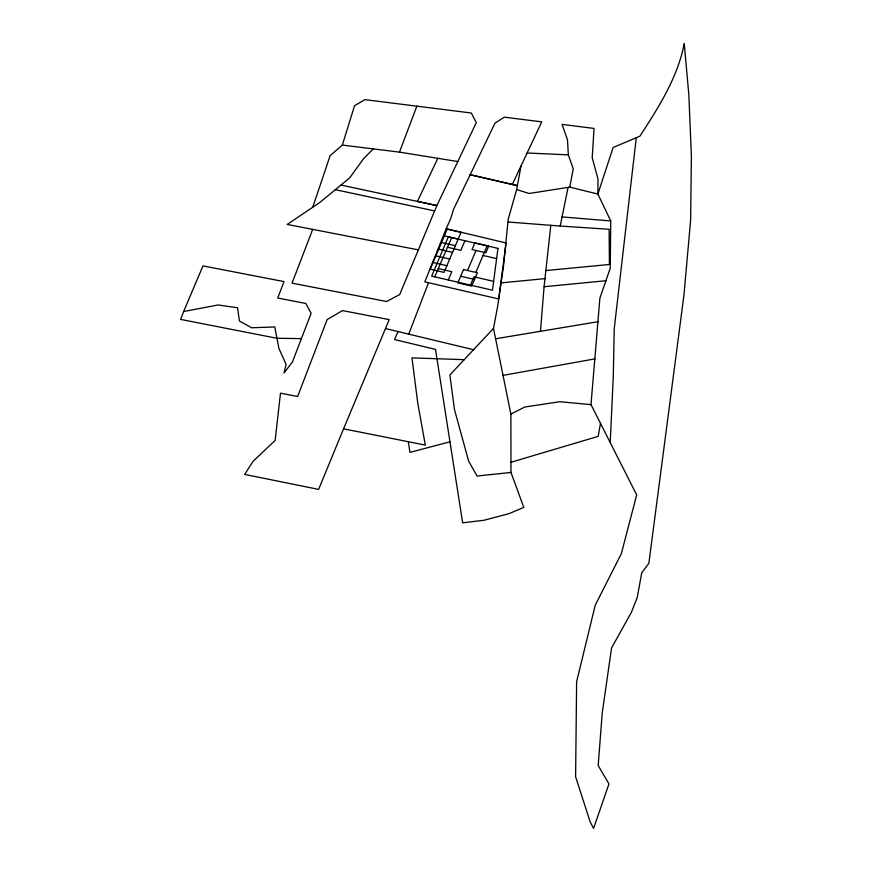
<?xml version="1.0" encoding="UTF-8"?>
<svg xmlns="http://www.w3.org/2000/svg" width="872" height="872" viewBox="0 0 872 872"><rect width="100%" height="100%" fill="white"/><g stroke="black" fill="none" stroke-linecap="round" stroke-linejoin="round"><path stroke-width="1.31" d="M610.738 220.943L610.226 268.249L599.882 298.18L590.998 404.63L636.691 494.915L621.333 553.709L595.249 605.135L576.621 681.741L575.607 776.745L590.115 821.729L593.581 828.4L608.972 783.928L598.181 765.529L602.247 712.838L611.577 647.885L631.339 612.438L637.236 597.44L641.759 572.751L648.855 563.345L683.964 295.008L690.613 220.278L691.398 156.306L688.836 94.721L684.248 43.6C677.609 77.782 658.524 107.474 639.841 136.228L613.125 147.477L597.887 194.064L610.738 220.943L562.08 216.932M610.237 442.159L613.278 376.704L614.226 328.853L636.277 137.732M540.455 331.305L544.084 286.735L550.799 225.325M521.031 165.974L516.649 189.54L508.202 219.286L503.558 265.72L497.65 306.312L493.498 328.406L510.883 414.102L510.981 472.439L523.8 507.406L508.954 513.673L483.927 520.279L462.651 522.829L435.51 349.4L394.558 339.546L398.024 331.556M600.525 423.214L598.17 436.371L510.959 462.269M569.743 187.12L573.242 168.787L568.348 154.867L567.465 139.727L562.08 124.413L594.028 128.435L592.219 157.799L597.996 178.978L597.887 194.064L569.743 187.12L529.097 193.486L516.649 189.54M508.409 222.033L560.238 226.055L568.064 187.382M312.841 207.046L330.139 155.608L342.336 145.09L354.544 105.741L364.867 99.637L471.294 113.011L476.297 122.636L436.872 205.574L399.67 294.583L386.634 301.505L292.044 283.16L312.699 229.369M408.728 334.14L428.512 282.713M342.336 145.09L399.474 152.131L416.86 106.166M183.621 311.544L180.602 319.403L276.958 338.282L301.407 338.608L311.108 313.331L305.843 303.467L277.732 298.017L284.021 281.602L202.98 265.895L183.621 311.544L218.164 304.96L237.544 307.762L239.408 320.994L251.659 327.763L274.789 326.956L278.887 348.342L286.103 364.365L284.054 372.998L292.48 361.891L301.407 338.608M446.192 228.726L424.806 281.863L498.719 298.976L506.087 242.961L446.192 228.726L450.661 218.709L453.582 209.226L494.991 123.116L504.321 117.164L541.763 121.862L512.333 184.472M343.568 428.828L318.618 489.388L244.64 474.401L253.076 461.31L275.138 440.436L280.479 393.174L297.625 396.488L327.163 319.534L342.543 310.585L389.206 319.632L343.568 428.828L425.307 445.112L417.775 403.191L411.966 357.88L464.427 359.678M448.284 279.967L451.794 271.683L438.3 268.554M464.94 240.727L460.863 250.34L447.5 247.245M467.523 270.494L476.025 250.482M470.455 285.1L473.976 276.816L493.628 281.373M475.84 272.424L487.121 245.871M434.725 276.827L451.642 237.653M437.82 158.312L417.437 201.41L436.872 205.574L340.974 185.06M493.498 328.406L449.876 374.949L454.476 409.524L468.602 461.048L477.038 476.047L510.981 472.45M373.26 148.894L363.308 159.042L349.705 177.866L319.839 202.446L287.215 224.431L418.364 249.861M510.883 414.102L524.704 407.039L559.78 401.73L590.998 404.63M449.941 441.81L409.982 452.372L408.314 441.723M502.948 375.385L595.107 358.85M495.579 338.772L598.454 321.648M501.062 282.899L544.967 278.626M544.084 286.735L605.92 280.73M545.85 270.56L609.43 264.478L609.147 229.26L560.238 226.055M527.124 152.992L568.348 154.867M399.474 152.131L457.8 161.538M335.349 189.682L434.638 210.915M444.36 235.822L458.214 239.037M441.526 242.492L455.38 245.708M483.044 255.474L496.626 258.624M438.692 249.163L452.546 252.379M435.858 255.834L449.723 259.049M433.024 262.505L446.889 265.709M460.689 276.239L474.542 279.443M385.478 328.537L473.736 349.77M497.967 248.378L492.462 290.202L431.662 276.119L448.328 236.879L497.967 248.378M447.194 229.151L430.19 269.175L444.055 272.38L461.048 232.366L447.194 229.151M463.512 269.568L457.855 282.91L471.708 286.114L477.376 272.773L463.512 269.568M474.848 242.885L472.014 249.555L485.878 252.76L488.712 246.089L474.848 242.885M517.379 185.638L470.204 174.727L517.379 185.638"/></g></svg>
